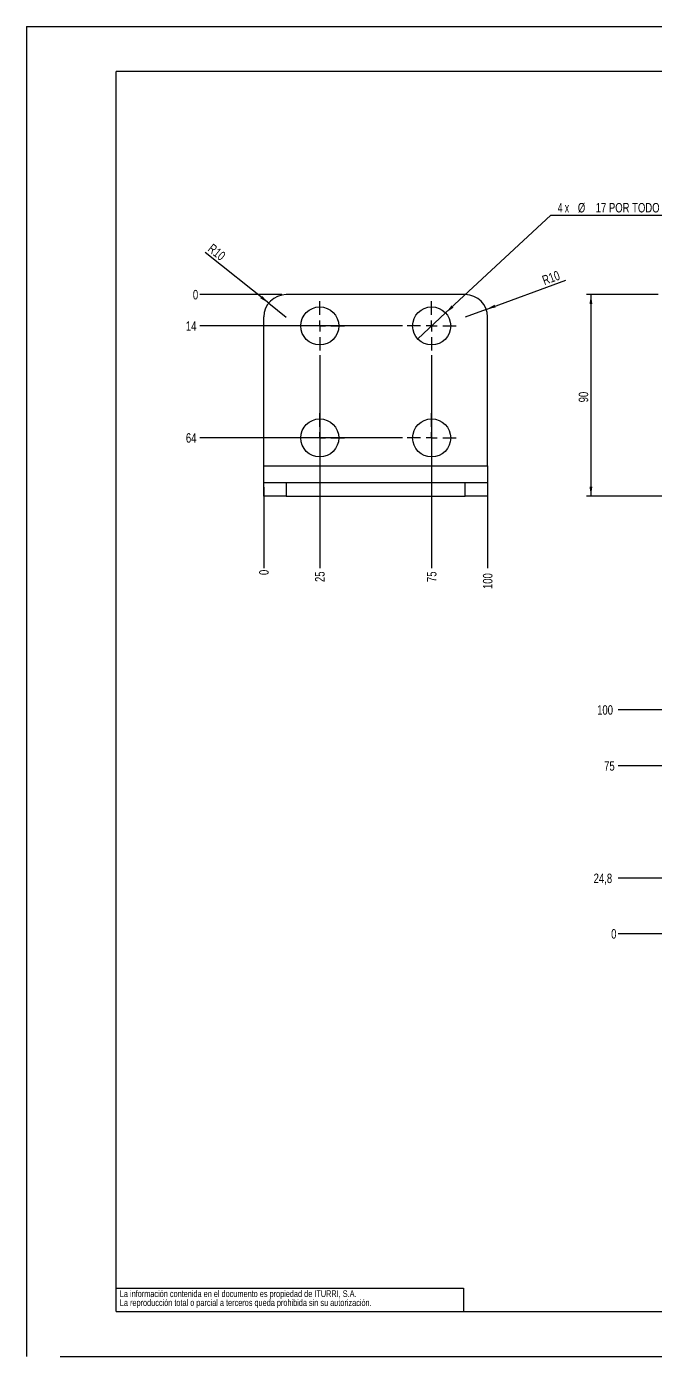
# Model space of a CAD drawing. Extents: x 0 to 2826, y 0 to 813.
# Drawn here: x 0 to 140.5, y 0 to 297 of the extents above; entities that cross this region are included whole.
import ezdxf

# ---------------------------------------------------------------- set-up
doc = ezdxf.new("R2010")
doc.units = 0
doc.layers.get('0').update_dxf_attribs({"linetype": 'CONTINUOUS'})
doc.layers.add('FORMATO', color=7, linetype='CONTINUOUS')
doc.layers.add('SLD-0', color=179, linetype='CONTINUOUS')
doc.styles.add('SLDTEXTSTYLE1', font='TXT', dxfattribs={"width": 0.75})
doc.styles.add('SLDTEXTSTYLE2', font='TXT', dxfattribs={"width": 0.666667})
doc.dimstyles.new('SLDDIMSTYLE2', dxfattribs={"dimtxt": 2.116667, "dimasz": 2.116667, "dimexe": 0, "dimexo": 0.0625, "dimgap": 0.529167, "dimtad": 1, "dimdec": 1, "dimlfac": 2, "dimrnd": 1e-09, "dimzin": 12, "dimdsep": 46, "dimtxsty": 'SLDTEXTSTYLE1', "dimsah": 1, "dimcen": 0.09, "dimadec": 0, "dimazin": 0, "dimtfac": 1, "dimtdec": 1, "dimtofl": 0, "dimtmove": 0, "dimatfit": 3, "dimfxl": 1, "dimtolj": 1, "dimtzin": 12, "dimarcsym": 0})
doc.dimstyles.new('SLDDIMSTYLE3', dxfattribs={"dimtxt": 2.116667, "dimasz": 2.116667, "dimexe": 0, "dimexo": 0.0625, "dimgap": 0.529167, "dimtad": 0, "dimtih": 1, "dimtoh": 1, "dimdec": 0, "dimlfac": 2, "dimrnd": 1e-09, "dimdsep": 46, "dimtxsty": 'SLDTEXTSTYLE1', "dimblk1": 'NONE', "dimblk2": 'NONE', "dimsah": 1, "dimcen": 0.09, "dimadec": 0, "dimazin": 0, "dimtfac": 1, "dimtdec": 0, "dimtofl": 0, "dimtmove": 0, "dimatfit": 3, "dimldrblk": 'NONE', "dimfxl": 1, "dimtolj": 1, "dimtzin": 12, "dimarcsym": 0})
doc.dimstyles.new('SLDDIMSTYLE4', dxfattribs={"dimtxt": 2.116667, "dimasz": 2.116667, "dimexe": 0, "dimexo": 0.0625, "dimgap": 0.529167, "dimtad": 0, "dimtih": 1, "dimtoh": 1, "dimdec": 1, "dimlfac": 2, "dimrnd": 1e-09, "dimzin": 12, "dimdsep": 46, "dimtxsty": 'SLDTEXTSTYLE1', "dimblk1": 'NONE', "dimblk2": 'NONE', "dimsah": 1, "dimcen": 0.09, "dimadec": 0, "dimazin": 0, "dimtfac": 1, "dimtdec": 1, "dimtofl": 0, "dimtmove": 0, "dimatfit": 3, "dimldrblk": 'NONE', "dimfxl": 1, "dimtolj": 1, "dimtzin": 12, "dimarcsym": 0})
doc.dimstyles.new('SLDDIMSTYLE6', dxfattribs={"dimtxt": 2.116667, "dimasz": 2.116667, "dimexe": 0, "dimexo": 0.0625, "dimgap": 0.529167, "dimtad": 1, "dimdec": 1, "dimlfac": 2, "dimrnd": 1e-09, "dimzin": 12, "dimdsep": 46, "dimtxsty": 'SLDTEXTSTYLE1', "dimsah": 1, "dimcen": 0, "dimadec": 0, "dimazin": 0, "dimtfac": 1, "dimtdec": 1, "dimtofl": 0, "dimtmove": 0, "dimatfit": 3, "dimfxl": 1, "dimtolj": 1, "dimtzin": 12, "dimarcsym": 0})
doc.dimstyles.new('SLDDIMSTYLE7', dxfattribs={"dimtxt": 2.116667, "dimasz": 2.116667, "dimexe": 0, "dimexo": 0.0625, "dimgap": 0.529167, "dimtad": 0, "dimtih": 1, "dimtoh": 1, "dimdec": 6, "dimlfac": 2, "dimrnd": 1e-09, "dimzin": 12, "dimdsep": 46, "dimtxsty": 'SLDTEXTSTYLE1', "dimblk1": 'NONE', "dimsah": 1, "dimcen": 0, "dimadec": 0, "dimazin": 0, "dimtfac": 1, "dimtdec": 1, "dimtmove": 0, "dimatfit": 3, "dimldrblk": 'NONE', "dimfxl": 1, "dimtolj": 1, "dimtzin": 12, "dimarcsym": 0})

# ---------------------------------------------------------------- blocks, each defined once
blk = doc.blocks.new('SW_NOTE_0_4')
at = {"layer": 'SLD-0', "color": 0, "char_height": 1.5, "attachment_point": 1, "style": 'SLDTEXTSTYLE1'}
for s, insert in [('La información contenida en el documento es propiedad de ITURRI, S.A.', (0, 1.93)), ('La reproducción total o parcial a terceros queda prohibida sin su autorización.', (0, -0.07))]:
    blk.add_mtext(s, dxfattribs=dict(at, insert=insert))
blk = doc.blocks.new('SW_NOTE_0_9')
at = {"layer": 'SLD-0', "color": 0, "char_height": 1.5, "attachment_point": 1, "style": 'SLDTEXTSTYLE1'}
for s, insert in [('La información contenida en el documento es propiedad de ITURRI, S.A.', (0, 1.93)), ('La reproducción total o parcial a terceros queda prohibida sin su autorización.', (0, -0.07))]:
    blk.add_mtext(s, dxfattribs=dict(at, insert=insert))
blk = doc.blocks.new('_D_2')
at = {"layer": 'FORMATO', "color": 7, "transparency": 16777216}
for p, q in [((141.1, 237.14), (125.1, 237.14)), ((126.1, 237.14), (126.1, 192.14)), ((147.85, 192.14), (125.1, 192.14))]:
    blk.add_line(p, q, dxfattribs=at)
for points in [[(126.1, 237.14), (125.78, 235.02), (126.43, 235.02)], [(126.1, 192.14), (126.43, 194.26), (125.78, 194.26)]]:
    blk.add_solid(points, dxfattribs=at)
at = {"layer": 'FORMATO', "color": 7, "transparency": 16777216, "insert": (123.37, 213.08), "char_height": 2.117, "attachment_point": 1, "rotation": 90, "style": 'SLDTEXTSTYLE1'}
blk.add_mtext('90', dxfattribs=at)
blk = doc.blocks.new('_D_4')
at = {"layer": 'FORMATO', "transparency": 16777216}
blk.add_line((147.85, 94.38), (132.18, 94.38), dxfattribs=at)
at = {"layer": 'FORMATO', "transparency": 16777216, "insert": (130.62, 95.43), "char_height": 2.12, "attachment_point": 1, "style": 'SLDTEXTSTYLE1'}
blk.add_mtext('0', dxfattribs=at)
blk = doc.blocks.new('_NONE')
blk = doc.blocks.new('_D_5')
at = {"layer": 'FORMATO', "color": 7, "transparency": 16777216}
blk.add_line((237.23, 106.78), (132.18, 106.78), dxfattribs=at)
at = {"layer": 'FORMATO', "color": 7, "transparency": 16777216, "insert": (126.71, 107.83), "char_height": 2.117, "attachment_point": 1, "style": 'SLDTEXTSTYLE1'}
blk.add_mtext('24,8', dxfattribs=at)
blk = doc.blocks.new('_D_6')
at = {"layer": 'FORMATO', "color": 7, "transparency": 16777216}
blk.add_line((237.23, 131.88), (132.18, 131.88), dxfattribs=at)
at = {"layer": 'FORMATO', "color": 7, "transparency": 16777216, "insert": (129.05, 132.93), "char_height": 2.117, "attachment_point": 1, "style": 'SLDTEXTSTYLE1'}
blk.add_mtext('75', dxfattribs=at)
blk = doc.blocks.new('_D_7')
at = {"layer": 'FORMATO', "color": 7, "transparency": 16777216}
blk.add_line((147.85, 144.38), (132.18, 144.38), dxfattribs=at)
at = {"layer": 'FORMATO', "color": 7, "transparency": 16777216, "insert": (127.49, 145.43), "char_height": 2.117, "attachment_point": 1, "style": 'SLDTEXTSTYLE1'}
blk.add_mtext('100', dxfattribs=at)
blk = doc.blocks.new('_D_15')
at = {"layer": 'FORMATO', "transparency": 16777216}
blk.add_line((53.01, 194.14), (53.01, 176.08), dxfattribs=at)
at = {"layer": 'FORMATO', "transparency": 16777216, "insert": (51.97, 174.51), "char_height": 2.12, "attachment_point": 1, "rotation": 90, "style": 'SLDTEXTSTYLE1'}
blk.add_mtext('0', dxfattribs=at)
blk = doc.blocks.new('_D_16')
at = {"layer": 'FORMATO', "color": 7, "transparency": 16777216}
blk.add_line((65.51, 223.64), (65.51, 176.08), dxfattribs=at)
at = {"layer": 'FORMATO', "color": 7, "transparency": 16777216, "insert": (64.47, 172.95), "char_height": 2.117, "attachment_point": 1, "rotation": 90, "style": 'SLDTEXTSTYLE1'}
blk.add_mtext('25', dxfattribs=at)
blk = doc.blocks.new('_D_17')
at = {"layer": 'FORMATO', "color": 7, "transparency": 16777216}
blk.add_line((90.51, 223.64), (90.51, 176.08), dxfattribs=at)
at = {"layer": 'FORMATO', "color": 7, "transparency": 16777216, "insert": (89.47, 172.95), "char_height": 2.117, "attachment_point": 1, "rotation": 90, "style": 'SLDTEXTSTYLE1'}
blk.add_mtext('75', dxfattribs=at)
blk = doc.blocks.new('_D_18')
at = {"layer": 'FORMATO', "color": 7, "transparency": 16777216}
blk.add_line((103.01, 194.14), (103.01, 176.08), dxfattribs=at)
at = {"layer": 'FORMATO', "color": 7, "transparency": 16777216, "insert": (101.97, 171.38), "char_height": 2.117, "attachment_point": 1, "rotation": 90, "style": 'SLDTEXTSTYLE1'}
blk.add_mtext('100', dxfattribs=at)
blk = doc.blocks.new('_D_19')
at = {"layer": 'FORMATO', "transparency": 16777216}
blk.add_line((57.01, 237.14), (38.73, 237.14), dxfattribs=at)
at = {"layer": 'FORMATO', "transparency": 16777216, "insert": (37.16, 238.19), "char_height": 2.12, "attachment_point": 1, "style": 'SLDTEXTSTYLE1'}
blk.add_mtext('0', dxfattribs=at)
blk = doc.blocks.new('_D_20')
at = {"layer": 'FORMATO', "color": 7, "transparency": 16777216}
blk.add_line((84.01, 230.14), (38.73, 230.14), dxfattribs=at)
at = {"layer": 'FORMATO', "color": 7, "transparency": 16777216, "insert": (35.6, 231.19), "char_height": 2.117, "attachment_point": 1, "style": 'SLDTEXTSTYLE1'}
blk.add_mtext('14', dxfattribs=at)
blk = doc.blocks.new('_D_21')
at = {"layer": 'FORMATO', "color": 7, "transparency": 16777216}
blk.add_line((84.01, 205.14), (38.73, 205.14), dxfattribs=at)
at = {"layer": 'FORMATO', "color": 7, "transparency": 16777216, "insert": (35.6, 206.19), "char_height": 2.117, "attachment_point": 1, "style": 'SLDTEXTSTYLE1'}
blk.add_mtext('64', dxfattribs=at)
blk = doc.blocks.new('_D_22')
at = {"layer": 'FORMATO', "transparency": 16777216}
for p, q in [((93.63, 233.04), (117.11, 254.88)), ((117.11, 254.88), (145.89, 254.88)), ((87.4, 227.25), (93.63, 233.04))]:
    blk.add_line(p, q, dxfattribs=at)
blk.add_solid([(93.63, 233.04), (95.4, 234.24), (94.95, 234.72)], dxfattribs=at)
at = {"layer": 'FORMATO', "transparency": 16777216, "attachment_point": 1}
for s, insert, char_height, style in [('4 x', (118.7, 257.61), 2.117, 'SLDTEXTSTYLE2'), ('%%c', (123.18, 257.61), 2.117, 'SLDTEXTSTYLE1'), ('17 POR TODO', (127.17, 257.61), 2.1167, 'SLDTEXTSTYLE1')]:
    blk.add_mtext(s, dxfattribs=dict(at, insert=insert, char_height=char_height, style=style))
blk = doc.blocks.new('_D_23')
at = {"layer": 'FORMATO', "color": 7, "transparency": 16777216}
for q in [(120.47, 240.33), (98.01, 232.14)]:
    blk.add_line((102.71, 233.85), q, dxfattribs=at)
blk.add_solid([(102.71, 233.85), (104.81, 234.27), (104.59, 234.89)], dxfattribs=at)
at = {"layer": 'FORMATO', "color": 7, "transparency": 16777216, "insert": (114.99, 241.23), "char_height": 2.117, "attachment_point": 1, "rotation": 20.0405, "style": 'SLDTEXTSTYLE1'}
blk.add_mtext('R10', dxfattribs=at)
blk = doc.blocks.new('_D_24')
at = {"layer": 'FORMATO', "color": 7, "transparency": 16777216}
for q in [(39.92, 246.53), (58.01, 232.14)]:
    blk.add_line((54.1, 235.25), q, dxfattribs=at)
blk.add_solid([(54.1, 235.25), (52.65, 236.83), (52.24, 236.32)], dxfattribs=at)
at = {"layer": 'FORMATO', "color": 7, "transparency": 16777216, "insert": (41.62, 248.67), "char_height": 2.117, "attachment_point": 1, "rotation": 321.4917, "style": 'SLDTEXTSTYLE1'}
blk.add_mtext('R10', dxfattribs=at)
blk = doc.blocks.new('SW_CENTERMARKSYMBOL_4')
at = {"layer": 'FORMATO', "color": 0}
for p, q in [((0, 2.5), (0, 5.5)), ((-2.5, 0), (-5.5, 0)), ((0, 0), (-1.25, 0)), ((0, 0), (0, 1.25)), ((0, 0), (0, -1.25)), ((0, 0), (1.25, 0)), ((2.5, 0), (5.5, 0)), ((0, -2.5), (0, -5.5))]:
    blk.add_line(p, q, dxfattribs=at)
blk = doc.blocks.new('SW_CENTERMARKSYMBOL_5')
at = {"layer": 'FORMATO', "color": 0}
for p, q in [((0, 2.5), (0, 5.5)), ((-2.5, 0), (-5.5, 0)), ((0, 0), (-1.25, 0)), ((0, 0), (0, 1.25)), ((0, 0), (0, -1.25)), ((0, 0), (1.25, 0)), ((2.5, 0), (5.5, 0)), ((0, -2.5), (0, -5.5))]:
    blk.add_line(p, q, dxfattribs=at)
blk = doc.blocks.new('SW_CENTERMARKSYMBOL_6')
at = {"layer": 'FORMATO', "color": 0}
for p, q in [((0, 2.5), (0, 5.5)), ((-2.5, 0), (-5.5, 0)), ((0, 0), (-1.25, 0)), ((0, 0), (0, 1.25)), ((0, 0), (0, -1.25)), ((0, 0), (1.25, 0)), ((2.5, 0), (5.5, 0)), ((0, -2.5), (0, -5.5))]:
    blk.add_line(p, q, dxfattribs=at)
blk = doc.blocks.new('SW_CENTERMARKSYMBOL_7')
at = {"layer": 'FORMATO', "color": 0}
for p, q in [((0, 2.5), (0, 5.5)), ((-2.5, 0), (-5.5, 0)), ((0, 0), (-1.25, 0)), ((0, 0), (0, 1.25)), ((0, 0), (0, -1.25)), ((0, 0), (1.25, 0)), ((2.5, 0), (5.5, 0)), ((0, -2.5), (0, -5.5))]:
    blk.add_line(p, q, dxfattribs=at)

msp = doc.modelspace()

# ---------------------------------------------------------------- linework, layer by layer
at = {"color": 7, "linetype": 'Continuous'}
for p, q in [((0, 297), (420, 297)), ((0, 297), (0, -0.00134922)), ((410, 287), (20, 287)), ((20, 10), (20, 287)), ((98.01396449, 237.14092985), (58.01396449, 237.14092985)), ((53.01396449, 198.89092985), (53.01396449, 232.14092985)), ((103.01396449, 198.89092985), (103.01396449, 232.14092985)), ((53.01396449, 198.89092985), (103.01396449, 198.89092985)), ((53.01396449, 195.14092985), (53.01396449, 198.89092985)), ((103.01396449, 198.89092985), (103.01396449, 195.14092985)), ((53.01396449, 192.14092985), (53.01396449, 195.14092985)), ((53.01396449, 195.14092985), (58.01396449, 195.14092985)), ((58.01396449, 195.14092985), (58.01396449, 192.14092985)), ((58.01396449, 195.14092985), (98.01396449, 195.14092985)), ((98.01396449, 192.14092985), (98.01396449, 195.14092985)), ((98.01396449, 195.14092985), (103.01396449, 195.14092985)), ((103.01396449, 195.14092985), (103.01396449, 192.14092985)), ((58.01396449, 192.14092985), (53.01396449, 192.14092985)), ((58.01396449, 192.14092985), (98.01396449, 192.14092985)), ((103.01396449, 192.14092985), (98.01396449, 192.14092985)), ((20, 10), (410, 10)), ((7.53061837, 0), (420, 0))]:
    msp.add_line(p, q, dxfattribs=at)
for centre in [(65.51396449, 230.14092985), (90.51396449, 230.14092985), (65.51396449, 205.14092985), (90.51396449, 205.14092985)]:
    msp.add_circle(centre, 4.25, dxfattribs=at)
for centre, start, end in [((58.01396449, 232.14092985), 90, 180), ((98.01396449, 232.14092985), 0, 90)]:
    msp.add_arc(centre, 5, start, end, dxfattribs=at)
at = {"layer": 'SLD-0'}
for p, q in [((20.00221813, 15.24515472), (97.62867325, 15.24515472)), ((97.62867325, 15.24515472), (97.62867325, 10))]:
    msp.add_line(p, q, dxfattribs=at)

# ---------------------------------------------------------------- block references
at = {"layer": 'FORMATO', "color": 7}
for name, p in [('SW_CENTERMARKSYMBOL_7', (65.51396449, 230.14092985)), ('SW_CENTERMARKSYMBOL_6', (90.51396449, 230.14092985)), ('SW_CENTERMARKSYMBOL_4', (65.51396449, 205.14092985)), ('SW_CENTERMARKSYMBOL_5', (90.51396449, 205.14092985))]:
    msp.add_blockref(name, p, dxfattribs=at)
at = {"layer": 'SLD-0'}
for name in ['SW_NOTE_0_4', 'SW_NOTE_0_9']:
    msp.add_blockref(name, (20.83783391, 12.81920449), dxfattribs=at)

# ---------------------------------------------------------------- dimensions: what is measured, and where the dimension line sits
at = {"layer": 'FORMATO'}
dim = msp.add_diameter_dim_2p(p1=(87.40201842, 227.24640197), p2=(93.62591056, 233.03545774), text='4 x <> POR TODO\\P', dimstyle='SLDDIMSTYLE7', dxfattribs=at)
dim.commit()
dim.dimension.update_dxf_attribs({"geometry": '_D_22', "text_midpoint": (132.29587816, 256.56273324), "dimtype": 163})
at = {"layer": 'FORMATO', "color": 7}
for center, mpoint, picture, middle in [((58.01396449, 232.14092985), (54.10137673, 235.25407248), '_D_24', (41.764881, 245.06991391)), ((98.01396449, 232.14092985), (102.71121751, 233.8543516), '_D_23', (118.2615695, 239.52667561))]:
    dim = msp.add_radius_dim(center=center, mpoint=mpoint, dimstyle='SLDDIMSTYLE6', dxfattribs=at)
    dim.commit()
    dim.dimension.update_dxf_attribs({"geometry": picture, "text_midpoint": middle, "dimtype": 164})
at = {"layer": 'FORMATO'}
for feature_location, offset, dtype, origin, picture, middle in [((58.0139644913, 237.1409298537), (-19.2850422228, 0), 0, (58.0139644913, 237.1409298537), '_D_19', (37.9469315062, 237.1409298537)), ((53.0139644913, 195.1409298537), (0, -19.0659006113), 1, (53.0139644913, 195.1409298537), '_D_15', (53.0139644913, 175.29303848)), ((148.8513316012, 94.3817454551), (-16.6711255628, 0), 0, (148.8513316012, 94.3817454551), '_D_4', (131.3982152761, 94.3817454551))]:
    dim = msp.add_ordinate_dim(feature_location=feature_location, offset=offset, dtype=dtype, origin=origin, dimstyle='SLDDIMSTYLE3', dxfattribs=at)
    dim.commit()
    dim.dimension.update_dxf_attribs({"geometry": picture, "text_midpoint": middle})
at = {"layer": 'FORMATO', "color": 7}
for feature_location, offset, dtype, origin, picture, middle in [((85.01396449, 230.14092985), (-46.28504222, 0), 0, (58.01396449, 237.14092985), '_D_20', (37.16494074, 230.14092985)), ((85.01396449, 205.14092985), (-46.28504222, 0), 0, (58.01396449, 237.14092985), '_D_21', (37.16494074, 205.14092985)), ((65.51396449, 224.64092985), (0, -48.56590061), 1, (53.01396449, 195.14092985), '_D_16', (65.51396449, 174.51104772)), ((90.51396449, 224.64092985), (0, -48.56590061), 1, (53.01396449, 195.14092985), '_D_17', (90.51396449, 174.51104772)), ((103.01396449, 195.14092985), (0, -19.06590061), 1, (53.01396449, 195.14092985), '_D_18', (103.01396449, 173.72905701)), ((148.8513316, 144.38174546), (-16.67112556, 0), 0, (148.8513316, 94.38174546), '_D_7', (129.83423381, 144.38174546)), ((238.2263316, 131.88174546), (-106.04612556, 0), 0, (148.8513316, 94.38174546), '_D_6', (130.61622451, 131.88174546)), ((238.2263316, 106.78174546), (-106.04612556, 0), 0, (148.8513316, 94.38174546), '_D_5', (129.44421827, 106.78174546))]:
    dim = msp.add_ordinate_dim(feature_location=feature_location, offset=offset, dtype=dtype, origin=origin, dimstyle='SLDDIMSTYLE4', dxfattribs=at)
    dim.commit()
    dim.dimension.update_dxf_attribs({"geometry": picture, "text_midpoint": middle})
dim = msp.add_linear_dim(base=(126.1013316, 192.14092985), p1=(142.1013316, 237.14092985), p2=(148.8513316, 192.14092985), angle=90, dimstyle='SLDDIMSTYLE2', dxfattribs=at)
dim.commit()
dim.dimension.update_dxf_attribs({"geometry": '_D_2', "text_midpoint": (126.1013316, 214.64092985), "dimtype": 160})

doc.saveas('drawing.dxf')
